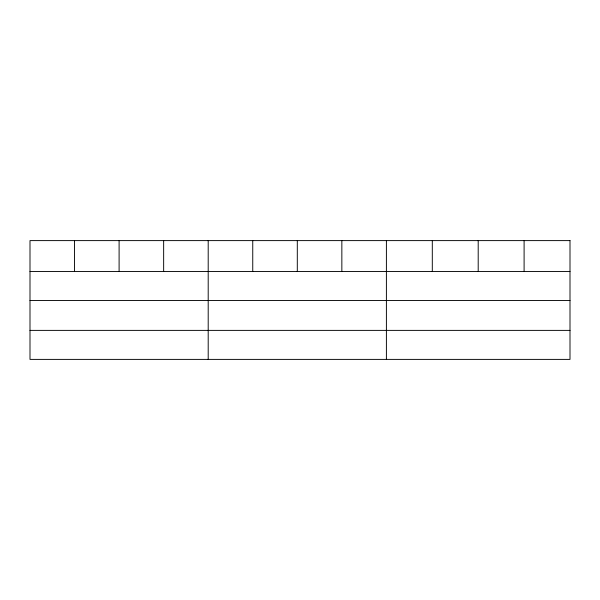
<?xml version="1.0" encoding="UTF-8"?>
<svg xmlns="http://www.w3.org/2000/svg" width="600" height="600" viewBox="0 0 600 600"><rect width="100%" height="100%" fill="white"/><g stroke="black" fill="none" stroke-linecap="round" stroke-linejoin="round"><path stroke-width="0.9" d="M30 271.485L570 271.485M30 300.495L570 300.495M30 330.382L570 330.382M524.1 240.608L524.1 271.485M478.2 240.608L478.2 271.485M432.3 240.608L432.3 271.485M386.4 240.608L386.4 359.392M341.85 240.608L341.85 271.485M297.3 240.608L297.3 271.485M252.75 240.608L252.75 271.485M208.2 240.608L208.2 359.392M163.65 240.608L163.65 271.485M119.1 240.608L119.1 271.485M74.55 240.608L74.55 271.485M570 240.608L30 240.608L30 359.392L570 359.392L570 240.608"/></g></svg>
